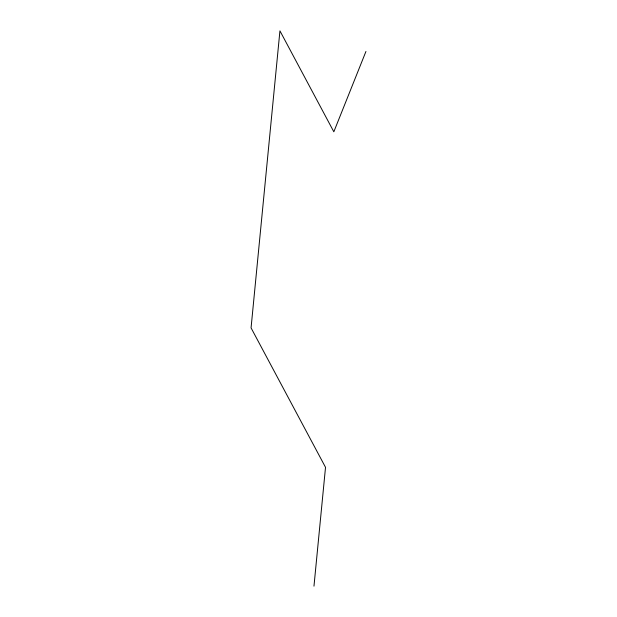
<?xml version="1.0" encoding="UTF-8"?>
<svg xmlns="http://www.w3.org/2000/svg" width="617" height="617" viewBox="0 0 617 617"><rect width="100%" height="100%" fill="white"/><g stroke="black" fill="none" stroke-linecap="round" stroke-linejoin="round"><path stroke-width="0.93" d="M313.976 586.15L325.521 467.331L251.065 327.889L279.933 30.85L333.828 131.791L365.935 51.481"/></g></svg>
